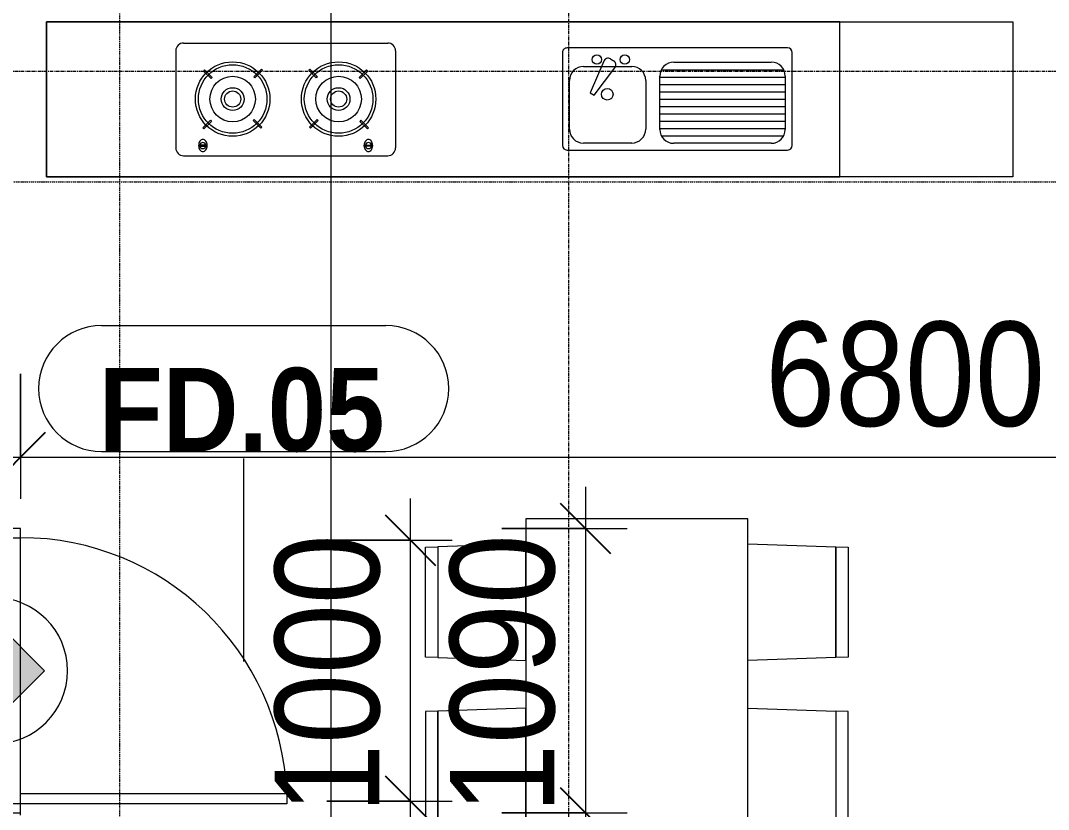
# Model space of a CAD drawing. Header units: millimetres. Extents: x 962 to 239635, y -15958 to 82755.
# Drawn here: x 108504 to 112440, y 70209 to 73232 of the extents above; entities that cross this region are included whole.
import ezdxf

# ---------------------------------------------------------------- set-up
doc = ezdxf.new("R2010")
doc.units = ezdxf.units.MM
doc.linetypes.add('Dash Dot 3_16_', pattern=[7.9375, 4.7625, -1.5875, 0, -1.5875])
doc.linetypes.add('Grid Line', pattern=[22.225, 12.7, -3.175, 3.175, -3.175])
for name, color, linetype, lineweight in [('0-1', 7, 'Continuous', 5), ('A-ANNO-DIMS', 211, 'Continuous', 9), ('A-ANNO-DIMS-160', 211, 'Continuous', 9), ('A-ANNO-NOTE', 131, 'Continuous', 9), ('A-DETL-GENF-2', 1, 'Continuous', 9), ('A-DOOR-4', 1, 'Continuous', 9), ('A-DOOR-FRAM-1', 1, 'Continuous', 9), ('A-DOOR-IDEN', 31, 'Continuous', 9), ('A-FLOR-2', 9, 'Continuous', 9), ('G-ANNO-SYMB-1', 111, 'Dash Dot 3_16_', 18), ('I-FURN', 30, 'Continuous', 9), ('I-FURN-1', 254, 'Continuous', 9), ('S-GRID-1', 1, 'Grid Line', 9)]:
    doc.layers.add(name, color=color, linetype=linetype, lineweight=lineweight)
doc.styles.add('Arial_B_6', font='arialbd_0.ttf', dxfattribs={"width": 0.9, "height": 320})
doc.styles.add('UTM Avo', font='UTM Avo.ttf', dxfattribs={"width": 0.9, "height": 400})
doc.dimstyles.new('1_Dim_chi_tiet_2_5', dxfattribs={"dimscale": 304.8, "dimtxt": 399.720379, "dimasz": 0.629921, "dimexe": 0.524934, "dimexo": 0.0625, "dimgap": 0.052493, "dimtad": 1, "dimdec": 0, "dimrnd": 5, "dimzin": 0, "dimdsep": 46, "dimtxsty": 'UTM Avo', "dimblk1": 'OBLIQUE', "dimblk2": 'OBLIQUE', "dimsah": 1, "dimcen": 0.09, "dimdle": 0.524934, "dimazin": 0, "dimtfac": 1, "dimtdec": 4, "dimtix": 1, "dimtmove": 0, "dimatfit": 3, "dimfxl": 1.049869, "dimfxlon": 1, "dimtvp": 1, "dimtolj": 1, "dimtzin": 0, "dimarcsym": 2})
doc.dimstyles.new('1_Dim_chi_tiet_2_5_1', dxfattribs={"dimscale": 304.8, "dimtxt": 399.720379, "dimasz": 0.629921, "dimexe": 0.524934, "dimexo": 0.0625, "dimgap": 0.052493, "dimtad": 1, "dimdec": 0, "dimrnd": 5, "dimzin": 0, "dimdsep": 46, "dimtxsty": 'UTM Avo', "dimblk1": 'OBLIQUE', "dimblk2": 'OBLIQUE', "dimsah": 1, "dimcen": 0.09, "dimdle": 0.524934, "dimazin": 0, "dimtfac": 1, "dimtdec": 4, "dimtix": 1, "dimtmove": 0, "dimatfit": 3, "dimfxl": 1.049869, "dimfxlon": 1, "dimtvp": 1, "dimtolj": 1, "dimtzin": 0, "dimarcsym": 2})

# ---------------------------------------------------------------- blocks, each defined once
blk = doc.blocks.new('HE BEP A1 - HE BEP A 2-901225-TKCS_MB TẦNG 2')
at = {"layer": 'I-FURN'}
for p, q in [((0, 0), (662.4, 0)), ((0, -594.4), (0, 0)), ((662.4, 0), (662.4, -594.4)), ((662.4, 0), (662.4, -594.4)), ((3700, 0), (662.4, 0)), ((3700, -594.4), (3700, 0)), ((3700, -594.4), (3700, 0)), ((1706.9, -103.2), (862.4, -103.2)), ((2364, -483.2), (2364, -111.2)), ((3175.6, -81.2), (2394, -81.2)), ((3205.6, -483.2), (3205.6, -111.2)), ((844.9, -120.7), (844.9, -476.9)), ((877.9, -156.9), (1345.2, -156.9)), ((924.9, -128.9), (1298.3, -128.9)), ((1459, -129.9), (1644.4, -129.9)), ((1724.4, -476.9), (1724.4, -120.7)), ((2451.6, -118.3), (2484.1, -118.3)), ((2451.6, -122.3), (2451.6, -118.3)), ((2484.1, -122.3), (2451.6, -122.3)), ((2484.1, -118.3), (2484.1, -122.3)), ((3085.5, -118.3), (3085.5, -122.3)), ((3118, -118.3), (3085.5, -118.3)), ((3085.5, -122.3), (3118, -122.3)), ((3118, -122.3), (3118, -118.3)), ((871.5, -386.8), (871.5, -182.3)), ((871.5, -184.9), (1351.6, -184.9)), ((1351.6, -182.3), (1351.6, -386.8)), ((1405.6, -369.9), (1405.6, -183.2)), ((1697.8, -183.2), (1697.8, -369.9)), ((2471.8, -183.9), (2467.4, -188.3)), ((2467.4, -188.3), (2496.5, -217.4)), ((2500.9, -213), (2471.8, -183.9)), ((2689.3, -186.7), (2660.2, -215.8)), ((2664.6, -220.2), (2693.7, -191.1)), ((2693.7, -191.1), (2689.3, -186.7)), ((2875.9, -191.1), (2880.3, -186.7)), ((2905, -220.2), (2875.9, -191.1)), ((2880.3, -186.7), (2909.4, -215.8)), ((3068.7, -213), (3097.9, -183.9)), ((3102.3, -188.3), (3073.1, -217.4)), ((3097.9, -183.9), (3102.3, -188.3)), ((871.5, -212.9), (1351.6, -212.9)), ((2496.5, -217.4), (2500.9, -213)), ((2660.2, -215.8), (2664.6, -220.2)), ((2909.4, -215.8), (2905, -220.2)), ((3073.1, -217.4), (3068.7, -213)), ((871.5, -240.9), (1351.6, -240.9)), ((871.5, -268.9), (1351.6, -268.9)), ((871.5, -296.9), (1351.6, -296.9)), ((1602.7, -313.4), (1523.8, -418.4)), ((1618.1, -322.3), (1602.7, -313.4)), ((871.5, -324.9), (1351.6, -324.9)), ((871.5, -352.9), (1351.6, -352.9)), ((1566.6, -443.1), (1618.1, -322.3)), ((871.5, -380.9), (1351.6, -380.9)), ((2470.1, -405.9), (2499.2, -376.7)), ((2503.6, -381.1), (2474.5, -410.3)), ((2499.2, -376.7), (2503.6, -381.1)), ((2663, -383.9), (2667.3, -379.5)), ((2692.1, -413), (2663, -383.9)), ((2667.3, -379.5), (2696.5, -408.6)), ((2902.3, -379.5), (2873.2, -408.6)), ((2877.5, -413), (2906.7, -383.9)), ((2906.7, -383.9), (2902.3, -379.5)), ((3070.4, -376.7), (3066, -381.1)), ((3066, -381.1), (3095.1, -410.3)), ((3099.5, -405.9), (3070.4, -376.7)), ((876.4, -408.9), (1346.8, -408.9)), ((1644.4, -423.2), (1459, -423.2)), ((2474.5, -410.3), (2470.1, -405.9)), ((2696.5, -408.6), (2692.1, -413)), ((2873.2, -408.6), (2877.5, -413)), ((3095.1, -410.3), (3099.5, -405.9)), ((1298.3, -440.1), (924.9, -440.1)), ((1541.1, -452.3), (1528.6, -445.1)), ((862.4, -494.4), (1706.9, -494.4)), ((3175.6, -513.2), (2394, -513.2)), ((662.4, -594.4), (0, -594.4)), ((662.4, -594.4), (3700, -594.4))]:
    blk.add_line(p, q, dxfattribs=at)
for centre, radius in [((2581.9, -298.5), 142.6), ((2987.7, -298.5), 142.6), ((2581.9, -298.5), 131.3), ((2987.7, -298.5), 131.3), ((2581.9, -298.5), 87.2), ((2987.7, -298.5), 87.2), ((2581.9, -298.5), 43.6), ((2581.9, -298.5), 30.9), ((2987.7, -298.5), 43.6), ((2987.7, -298.5), 30.9), ((1552.8, -316.6), 22.2), ((1485.9, -449.9), 17.8), ((1592.6, -449.9), 17.8)]:
    blk.add_circle(centre, radius, dxfattribs=at)
for centre, radius, start, end in [((862.4, -120.7), 17.5, 90, 180), ((1706.9, -120.7), 17.5, 0, 90), ((2394, -111.2), 30, 90, 180), ((2485.1, -120.7), 33.5, 163.9419, 180), ((2476.6, -118.2), 24.7, 145.204, 163.9419), ((2467.8, -120.3), 11.6, 9.7177, 170.2823), ((2471.3, -114.5), 18.1, 120.7976, 145.204), ((2467.9, -108.8), 11.5, 90, 120.7976), ((2467.9, -108.8), 11.5, 59.2024, 90), ((2464.5, -114.5), 18.1, 34.796, 59.2024), ((2459.1, -118.2), 24.7, 16.0581, 34.796), ((2450.6, -120.7), 33.5, 0, 16.0581), ((3119, -120.7), 33.5, 163.9419, 180), ((3110.5, -118.2), 24.7, 145.204, 163.9419), ((3105.2, -114.5), 18.1, 120.7976, 145.204), ((3101.8, -120.3), 11.6, 9.7177, 170.2823), ((3101.8, -108.8), 11.5, 90, 120.7976), ((3101.8, -108.8), 11.5, 59.2024, 90), ((3098.4, -114.5), 18.1, 34.796, 59.2024), ((3093, -118.2), 24.7, 16.0581, 34.796), ((3084.5, -120.7), 33.5, 0, 16.0581), ((3175.6, -111.2), 30, 360, 90), ((924.9, -182.3), 53.3, 90, 180), ((1298.3, -182.3), 53.3, 0, 90), ((1459, -183.2), 53.3, 90, 180), ((1644.4, -183.2), 53.3, 0, 90), ((2485.1, -120.7), 33.5, 180, 196.0581), ((2476.6, -123.1), 24.7, 196.0581, 214.796), ((2467.8, -120.3), 11.6, 189.9102, 350.0898), ((2471.3, -126.9), 18.1, 214.796, 239.2024), ((2467.9, -132.6), 11.5, 239.2024, 270), ((2467.9, -132.6), 11.5, 270, 300.7976), ((2464.5, -126.9), 18.1, 300.7976, 325.204), ((2459.1, -123.1), 24.7, 325.204, 343.9419), ((2450.6, -120.7), 33.5, 343.9419, 0), ((3119, -120.7), 33.5, 180, 196.0581), ((3110.5, -123.1), 24.7, 196.0581, 214.796), ((3105.2, -126.9), 18.1, 214.796, 239.2024), ((3101.8, -120.3), 11.6, 189.9102, 350.0898), ((3101.8, -132.6), 11.5, 239.2024, 270), ((3101.8, -132.6), 11.5, 270, 300.7976), ((3098.4, -126.9), 18.1, 300.7976, 325.204), ((3093, -123.1), 24.7, 325.204, 343.9419), ((3084.5, -120.7), 33.5, 343.9419, 0), ((924.9, -386.8), 53.3, 180, 270), ((1298.3, -386.8), 53.3, 270, 0), ((1459, -369.9), 53.3, 180, 270), ((1644.4, -369.9), 53.3, 270, 0), ((1537.5, -429.7), 17.8, 140.5382, 240.0479), ((1549.9, -436.9), 17.8, 240.0479, 339.4621), ((862.4, -476.9), 17.5, 180, 270), ((1706.9, -476.9), 17.5, 270, 0), ((2394, -483.2), 30, 180, 270), ((3175.6, -483.2), 30, 270, 0)]:
    blk.add_arc(centre, radius, start, end, dxfattribs=at)
at = {"layer": 'I-FURN-1'}
for p, q in [((0, 0), (3700, 0)), ((0, -594.4), (0, 0)), ((3700, 0), (3700, -594.4)), ((3700, -594.4), (0, -594.4))]:
    blk.add_line(p, q, dxfattribs=at)
blk = doc.blocks.new('RES_BAN AN 1 - RES_BAN AN 1-901196-TKCS_MB TẦNG 2')
at = {"layer": 'I-FURN-1'}
for p, q in [((-425, 0), (-425, -1275)), ((425, 0), (-425, 0)), ((425, -1275), (425, 0)), ((-761.9, -113.5), (-809.6, -115.1)), ((-809.6, -115.1), (-809.6, -536.9)), ((-761.9, -113.5), (-425, -102.3)), ((-761.9, -538.5), (-761.9, -113.5)), ((-761.9, -538.5), (-761.9, -113.5)), ((-425, -102.3), (-425, -549.7)), ((425, -102.3), (425, -549.7)), ((761.9, -113.5), (425, -102.3)), ((761.9, -538.5), (761.9, -113.5)), ((761.9, -113.5), (761.9, -538.5)), ((809.6, -115.1), (761.9, -113.5)), ((809.6, -536.9), (809.6, -115.1)), ((-809.6, -536.9), (-761.9, -538.5)), ((-425, -549.7), (-761.9, -538.5)), ((425, -549.7), (761.9, -538.5)), ((761.9, -538.5), (809.6, -536.9)), ((-809.6, -745.3), (-761.9, -743.8)), ((-809.6, -1167.2), (-809.6, -745.3)), ((-761.9, -743.8), (-425, -732.5)), ((-761.9, -1168.8), (-761.9, -743.8)), ((-761.9, -743.8), (-761.9, -1168.8)), ((-425, -732.5), (-425, -1180)), ((425, -732.5), (425, -1180)), ((761.9, -743.8), (425, -732.5)), ((761.9, -743.8), (809.6, -745.3)), ((761.9, -1168.8), (761.9, -743.8)), ((761.9, -1168.8), (761.9, -743.8)), ((809.6, -745.3), (809.6, -1167.2)), ((-761.9, -1168.8), (-809.6, -1167.2)), ((-425, -1180), (-761.9, -1168.8)), ((425, -1180), (761.9, -1168.8)), ((809.6, -1167.2), (761.9, -1168.8)), ((-425, -1275), (425, -1275))]:
    blk.add_line(p, q, dxfattribs=at)
blk = doc.blocks.new('NCV_TKTC_TANG 2_rvt-1-TKCS_MB TẦNG 2')
at = {"layer": 'A-FLOR-2'}
blk.add_line((46752.7, 70187.4), (46752.7, 71277.4), dxfattribs=at)
at = {"layer": 'I-FURN-1', "rotation": 180}
for name, p in [('HE BEP A1 - HE BEP A 2-901225-TKCS_MB TẦNG 2', (50552.6, 72632.6)), ('RES_BAN AN 1 - RES_BAN AN 1-901196-TKCS_MB TẦNG 2', (49112.6, 70046.9))]:
    blk.add_blockref(name, p, dxfattribs=at)
blk = doc.blocks.new('FD_05 - FD_05-1000x2200mm-835434-TKCS_MB TẦNG 2')
at = {"layer": 'A-DETL-GENF-2'}
for p, q in [((470, 100), (470, 1120)), ((470, 1120), (510, 1120)), ((510, 1120), (510, 100)), ((510, 100), (470, 100))]:
    blk.add_line(p, q, dxfattribs=at)
blk.add_arc((510, 100), 1020, 92.2475, 180, dxfattribs=at)
at = {"layer": 'A-DOOR-FRAM-1'}
for p, q in [((-510, 100), (-545, 100)), ((-545, 100), (-545, -100)), ((-510, 60), (-510, 100)), ((545, 100), (510, 100)), ((510, 100), (510, 60)), ((545, -100), (545, 100)), ((-500, 60), (-510, 60)), ((-500, -100), (-500, 60)), ((510, 60), (500, 60)), ((500, 60), (500, -100)), ((-545, -100), (-500, -100)), ((500, -100), (545, -100))]:
    blk.add_line(p, q, dxfattribs=at)
blk = doc.blocks.new('HDNDCT_GHI CHÚ CỬA CHỐNG CHÁY EI30 - HDNDCT_GHI CHÚ CỬA CHỐNG CHÁY EI30-2461928-TKCS_MB TẦNG 2')
at = {"layer": 'A-ANNO-NOTE'}
blk.add_hatch(color=256, dxfattribs=at).paths.add_polyline_path([(-1.2, 0), (0, 1.2), (1.2, 0), (0, -1.2)])
for p, q in [((0, 1.2), (-1.2, 0)), ((1.2, 0), (0, 1.2)), ((-1.2, 0), (0, -1.2)), ((0, -1.2), (1.2, 0))]:
    blk.add_line(p, q, dxfattribs=at)
for start, end in [(360, 180), (180, 360)]:
    blk.add_arc((0, 0), 1.75, start, end, dxfattribs=at)
blk = doc.blocks.new('DIMBLOCK170-TKCS_MB TẦNG 2')
at = {"layer": 'A-ANNO-DIMS-160'}
for p, q in [((109997, 70080.3), (109997, 71400.3)), ((109677, 71240.3), (110157, 71240.3)), ((109997, 71240.3), (109677, 71240.3)), ((109677, 70240.3), (110157, 70240.3)), ((109997, 70240.3), (109677, 70240.3))]:
    blk.add_line(p, q, dxfattribs=at)
at = {"layer": 'A-ANNO-DIMS-160', "lineweight": 25}
for p, q in [((109997, 71240.3), (109901, 71336.3)), ((109997, 71240.3), (110093, 71144.3)), ((109997, 70240.3), (109901, 70336.3)), ((109997, 70240.3), (110093, 70144.3))]:
    blk.add_line(p, q, dxfattribs=at)
at = {"layer": 'A-ANNO-DIMS-160', "color": 0, "insert": (109477.3, 70192.5), "char_height": 400, "width": 1314.636, "attachment_point": 1, "rotation": 90, "line_spacing_factor": 1.110334, "style": 'UTM Avo'}
blk.add_mtext('1000', dxfattribs=at)
blk = doc.blocks.new('_Oblique')
at = {"color": 0, "linetype": 'ByBlock', "lineweight": -2}
blk.add_line((-0.5, -0.5), (0.5, 0.5), dxfattribs=at)
blk = doc.blocks.new('DIMBLOCK171-TKCS_MB TẦNG 2')
at = {"layer": 'A-ANNO-DIMS-160'}
for p, q in [((110667.3, 71445.3), (110667.3, 70035.3)), ((110347.3, 71285.3), (110827.3, 71285.3)), ((110667.3, 71285.3), (110347.3, 71285.3)), ((110347.3, 70195.3), (110827.3, 70195.3)), ((110667.3, 70195.3), (110347.3, 70195.3))]:
    blk.add_line(p, q, dxfattribs=at)
at = {"layer": 'A-ANNO-DIMS-160', "lineweight": 25}
for p, q in [((110667.3, 71285.3), (110571.3, 71381.3)), ((110667.3, 71285.3), (110763.3, 71189.3)), ((110667.3, 70195.3), (110571.3, 70291.3)), ((110667.3, 70195.3), (110763.3, 70099.3))]:
    blk.add_line(p, q, dxfattribs=at)
at = {"layer": 'A-ANNO-DIMS-160', "color": 0, "insert": (110147.7, 70192.5), "char_height": 400, "width": 1314.636, "attachment_point": 1, "rotation": 90, "line_spacing_factor": 1.110334, "style": 'UTM Avo'}
blk.add_mtext('1090', dxfattribs=at)
blk = doc.blocks.new('STN_Door Tag - STN_Door Tag-1788670-TKCS_MB TẦNG 2')
at = {"layer": 'A-DOOR-IDEN'}
for p, q in [((-3.37, 1.495), (3.431, 1.495)), ((-3.37, -1.524), (3.431, -1.524))]:
    blk.add_line(p, q, dxfattribs=at)
for centre, start, end in [((-3.37, -0.015), 90, 270), ((3.431, -0.015), 270, 90)]:
    blk.add_arc(centre, 1.509, start, end, dxfattribs=at)
blk = doc.blocks.new('DIMBLOCK262-TKCS_MB TẦNG 2')
at = {"layer": 'A-ANNO-DIMS-160'}
for p, q in [((108503.5, 71878.5), (108503.5, 71398.5)), ((108503.5, 71558.5), (108503.5, 71878.5)), ((115303.5, 71878.5), (115303.5, 71398.5)), ((115303.5, 71558.5), (115303.5, 71878.5)), ((108343.5, 71558.5), (115463.5, 71558.5))]:
    blk.add_line(p, q, dxfattribs=at)
at = {"layer": 'A-ANNO-DIMS-160', "lineweight": 25}
for p, q in [((108503.5, 71558.5), (108599.5, 71654.5)), ((115303.5, 71558.5), (115399.5, 71654.5)), ((108503.5, 71558.5), (108407.5, 71462.5)), ((115303.5, 71558.5), (115207.5, 71462.5))]:
    blk.add_line(p, q, dxfattribs=at)
at = {"layer": 'A-ANNO-DIMS-160', "color": 0, "insert": (111355.7, 72078.1), "char_height": 400, "width": 1314.636, "attachment_point": 1, "line_spacing_factor": 1.110334, "style": 'UTM Avo'}
blk.add_mtext('6800', dxfattribs=at)
blk = doc.blocks.new('DIMBLOCK263-TKCS_MB TẦNG 2')
at = {"layer": 'A-ANNO-DIMS-160'}
for p, q in [((109691.6, 78196.9), (109691.6, 69876.9)), ((110011.6, 78036.9), (109531.6, 78036.9)), ((109691.6, 78036.9), (110011.6, 78036.9)), ((110011.6, 70036.9), (109531.6, 70036.9)), ((109691.6, 70036.9), (110011.6, 70036.9))]:
    blk.add_line(p, q, dxfattribs=at)
at = {"layer": 'A-ANNO-DIMS-160', "lineweight": 25}
for p, q in [((109691.6, 78036.9), (109595.6, 78132.9)), ((109691.6, 78036.9), (109787.6, 77940.9)), ((109691.6, 70036.9), (109595.6, 70132.9)), ((109691.6, 70036.9), (109787.6, 69940.9))]:
    blk.add_line(p, q, dxfattribs=at)
at = {"layer": 'A-ANNO-DIMS-160', "color": 0, "insert": (109172, 73489.2), "char_height": 400, "width": 1314.636, "attachment_point": 1, "rotation": 90, "line_spacing_factor": 1.110334, "style": 'UTM Avo'}
blk.add_mtext('8000', dxfattribs=at)

msp = doc.modelspace()

# ---------------------------------------------------------------- linework, layer by layer
at = {"layer": 'A-DOOR-IDEN'}
msp.add_line((109358.1, 70776.3), (109358.1, 71553.9), dxfattribs=at)
at = {"layer": 'G-ANNO-SYMB-1'}
for p, q in [((108882.2, 82373.8), (108882.2, 13320.5)), ((90498.7, 72614.1), (196677.7, 72614.1))]:
    msp.add_line(p, q, dxfattribs=at)
at = {"layer": 'S-GRID-1'}
for p, q in [((110603.5, 19351.6), (110603.5, 76542.3)), ((189415.6, 73036.9), (96253.4, 73036.9))]:
    msp.add_line(p, q, dxfattribs=at)

# ---------------------------------------------------------------- block references
at = {"layer": '0-1'}
msp.add_blockref('NCV_TKTC_TANG 2_rvt-1-TKCS_MB TẦNG 2', (61750.9, 0), dxfattribs=at)
at = {"layer": 'A-ANNO-NOTE', "xscale": 160, "yscale": 160, "zscale": 160}
msp.add_blockref('HDNDCT_GHI CHÚ CỬA CHỐNG CHÁY EI30 - HDNDCT_GHI CHÚ CỬA CHỐNG CHÁY EI30-2461928-TKCS_MB TẦNG 2', (108403.5, 70740.3), dxfattribs=at)
at = {"layer": 'A-DOOR-4', "rotation": 269.9999999999999}
msp.add_blockref('FD_05 - FD_05-1000x2200mm-835434-TKCS_MB TẦNG 2', (108403.5, 70740.3), dxfattribs=at)
at = {"layer": 'A-DOOR-IDEN', "xscale": 159.9999999999999, "yscale": 159.9999999999999, "zscale": 159.9999999999999}
msp.add_blockref('STN_Door Tag - STN_Door Tag-1788670-TKCS_MB TẦNG 2', (109353.2, 71824.1), dxfattribs=at)

# ---------------------------------------------------------------- texts
at = {"layer": 'A-DOOR-IDEN', "insert": (109349.9, 71738.8), "char_height": 320, "width": 1124.64, "attachment_point": 5, "line_spacing_factor": 0.936439, "style": 'Arial_B_6'}
msp.add_mtext('\\pt7.2,14.4,21.6,28.8,36,43.2,50.4,57.6,64.8,72,79.2,86.4,93.6,100.8,108,115.2,122.4,129.6,136.8,144,151.2,158.4,165.6,172.8,180,187.2,194.4,201.6,208.8,216,223.2,230.4;FD.05', dxfattribs=at)

# ---------------------------------------------------------------- dimensions: what is measured, and where the dimension line sits
at = {"layer": 'A-ANNO-DIMS'}
for base, p1, p2, dimstyle, override, picture, middle in [((109691.6, 70036.9), (110011.6, 78036.9), (110011.6, 70036.9), '1_Dim_chi_tiet_2_5_1', {"dimpost": '<>', "dimfxl": 8000}, 'DIMBLOCK263-TKCS_MB TẦNG 2', (109468.6, 74036.9)), ((109997, 71240.3), (109677, 70240.3), (109677, 71240.3), '1_Dim_chi_tiet_2_5', {"dimpost": '<>', "dimfxl": 1000}, 'DIMBLOCK170-TKCS_MB TẦNG 2', (109774, 70740.3)), ((110667.3, 70195.3), (110347.3, 71285.3), (110347.3, 70195.3), '1_Dim_chi_tiet_2_5', {"dimpost": '<>', "dimfxl": 1090}, 'DIMBLOCK171-TKCS_MB TẦNG 2', (110444.3, 70740.3))]:
    dim = msp.add_linear_dim(base=base, p1=p1, p2=p2, angle=90, dimstyle=dimstyle, override=override, dxfattribs=at)
    dim.commit()
    dim.dimension.update_dxf_attribs({"geometry": picture, "text_midpoint": middle})
dim = msp.add_linear_dim(base=(115303.5, 71558.5), p1=(108503.5, 71878.5), p2=(115303.5, 71878.5), dimstyle='1_Dim_chi_tiet_2_5_1', override={"dimpost": '<>', "dimfxl": 6800}, dxfattribs=at)
dim.commit()
dim.dimension.update_dxf_attribs({"geometry": 'DIMBLOCK262-TKCS_MB TẦNG 2', "text_midpoint": (111903.5, 71781.5)})

doc.saveas('drawing.dxf')
